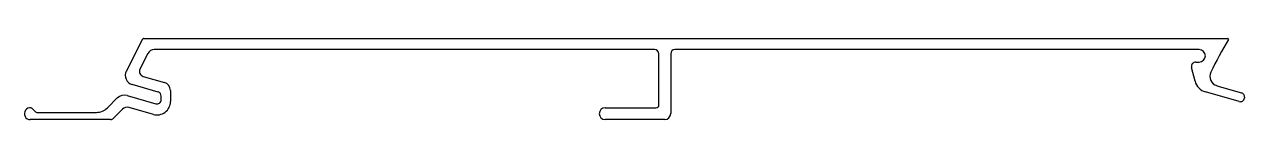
# Model space of a CAD drawing. Extents: x -84 to 87, y 16 to 27.
import ezdxf

# ---------------------------------------------------------------- set-up
doc = ezdxf.new("R2010")
doc.units = 0
doc.layers.get('0').update_dxf_attribs({"linetype": 'CONTINUOUS'})

msp = doc.modelspace()

# ---------------------------------------------------------------- linework, layer by layer
for p, q in [((-69.54, 22.87), (-67.23, 27.39)), ((-67.14, 27.45), (84.63, 27.45)), ((4.41, 25.88), (-65.63, 25.88)), ((80.64, 25.88), (7.26, 25.88)), ((-66.52, 25.33), (-67.64, 23.15)), ((5.01, 18.11), (5.01, 25.28)), ((6.66, 25.28), (6.66, 16.88)), ((80.15, 24.12), (80.64, 24.12)), ((80.06, 21.44), (79.57, 23.37)), ((-65.09, 19.92), (-68.71, 20.96)), ((-67.19, 22.11), (-64.21, 21.26)), ((83.11, 20.81), (86.58, 19.81)), ((-72.19, 17.7), (-70.81, 19.08)), ((-69.45, 19.43), (-65.42, 18.28)), ((-64.66, 18.85), (-64.66, 19.35)), ((-63.37, 20.14), (-63.37, 18.57)), ((86.24, 18.58), (81.51, 19.93)), ((86.99, 19.18), (86.97, 19.06)), ((-82.73, 17.62), (-82.25, 17.14)), ((-70.07, 17.52), (-71.32, 16.23)), ((-65.75, 16.77), (-69.17, 17.75)), ((-2.52, 17.7), (4.6, 17.7)), ((-71.75, 16.05), (-82.99, 16.05)), ((-82.07, 17.06), (-73.73, 17.06)), ((5.83, 16.05), (-2.52, 16.05))]:
    msp.add_line(p, q)
for centre, radius, start, end in [((-67.14, 27.35), 0.1, 90, 152.99), ((84.63, 27.35), 0.1, 331.9726, 90), ((-65.63, 24.88), 1, 90, 152.99), ((4.41, 25.28), 0.6, 360, 90), ((7.26, 25.28), 0.6, 90, 180), ((80.64, 25), 0.88, 0, 90), ((139.07, -4.64), 63.04, 149.5574, 154.3071), ((80.15, 23.52), 0.6, 90, 194.171), ((80.64, 25), 0.88, 270, 360), ((-68.34, 22.26), 1.35, 152.99, 254), ((-66.99, 22.82), 0.73, 152.99, 254), ((83.48, 22.11), 1.35, 154.3071, 254), ((-64.53, 20.14), 1.16, 360, 74), ((82.09, 21.95), 2.1, 194.171, 254), ((-69.83, 18.1), 1.38, 74, 135), ((-65.26, 18.85), 0.6, 254, 0), ((-65.26, 19.35), 0.6, 0, 74), ((86.4, 19.14), 0.58, 253.928, 352), ((86.41, 19.25), 0.583, 352.2929, 73.7071), ((-82.99, 16.87), 0.825, 81.8469, 270), ((-82.91, 17.44), 0.25, 45, 81.8469), ((-82.07, 17.31), 0.25, 225, 270), ((-73.73, 19.24), 2.18, 270, 315), ((-69.42, 16.89), 0.9, 74, 135.7186), ((-65.24, 18.57), 1.87, 254, 360), ((-2.52, 16.87), 0.825, 90, 270), ((4.6, 18.11), 0.41, 270, 360), ((-71.75, 16.65), 0.6, 270, 315.7186), ((5.83, 16.88), 0.83, 270, 0)]:
    msp.add_arc(centre, radius, start, end)

doc.saveas('drawing.dxf')
